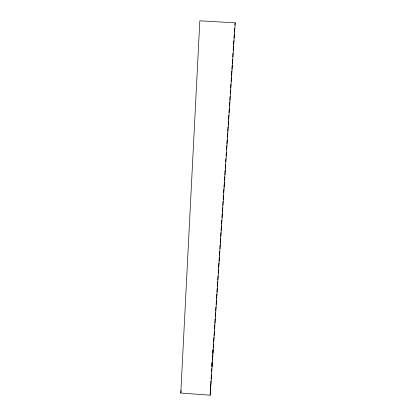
<?xml version="1.0" encoding="UTF-8"?>
<svg xmlns="http://www.w3.org/2000/svg" width="416" height="416" viewBox="0 0 416 416"><rect width="100%" height="100%" fill="white"/><g stroke="black" fill="none" stroke-linecap="round" stroke-linejoin="round"><path stroke-width="0.62" d="M180.794 393.047L199.836 20.8L235.206 22.859L210.168 395.2L180.794 393.047L181.173 390.478M212.207 362.086L211.947 366.605L212.248 362.071M212.358 359.507L212.581 355.633M212.768 352.409L212.919 349.825M210.168 395.2L211 380.973M211.11 379.033L211.375 374.509M211.526 371.925L211.718 368.69M211.942 364.811L212.092 362.222M212.358 357.698L212.472 355.758M212.378 360.126L212.685 355.592M212.774 354.297L213.075 349.757M213.205 347.812L213.47 343.928M213.6 341.983L213.902 337.449M214.032 335.504L214.297 331.614M214.469 329.025L214.729 325.135M214.859 323.19L215.166 318.656M215.296 316.711L215.556 312.822M215.686 310.877L215.951 306.992M216.122 304.398L216.382 300.508M216.512 298.568L216.819 294.029M216.949 292.084L217.209 288.2M217.339 286.255L217.646 281.72M217.776 279.776L218.036 275.886M218.213 273.296L218.473 269.407M218.603 267.462L218.91 262.928M219.04 260.983L219.3 257.093M219.43 255.148L219.69 251.264M219.866 248.669L220.126 244.785M220.256 242.84L220.563 238.3M220.693 236.361L220.953 232.471M221.083 230.526L221.39 225.992M221.52 224.047L221.78 220.158M221.957 217.568L222.217 213.678M222.347 211.734L222.607 207.849M222.784 205.254L223.044 201.365M223.174 199.425L223.434 195.536M223.61 192.941L223.87 189.056M224 187.112L224.307 182.577M224.437 180.632L224.697 176.743M224.827 174.798L225.134 170.264M225.264 168.319L225.524 164.429M225.701 161.84L225.914 158.6M226.091 156.005L226.351 152.121M226.528 149.526L226.788 145.636M226.918 143.697L227.178 139.807M227.354 137.212L227.614 133.328M227.744 131.383L228.051 126.849M228.181 124.904L228.441 121.014M228.571 119.07L228.831 115.185M229.008 112.59L229.268 108.701M229.44 106.111L229.705 102.222M229.835 100.277L230.095 96.392M230.266 93.798L230.532 89.913M230.662 87.968L230.922 84.079M231.098 81.489L231.358 77.6M231.488 75.655L231.79 71.12M231.925 69.176L232.185 65.286M232.315 63.341L232.575 59.457M232.752 56.862L233.012 52.978M233.184 50.383L233.449 46.493M233.579 44.554L233.839 40.664M234.01 38.069L234.276 34.185M234.406 32.24L234.666 28.35M234.884 25.111L235.206 22.859"/></g></svg>
